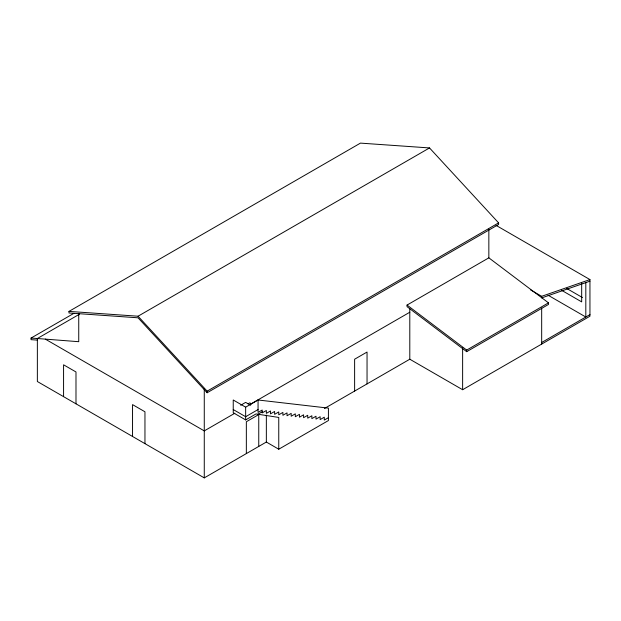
<?xml version="1.0" encoding="UTF-8"?>
<svg xmlns="http://www.w3.org/2000/svg" width="621" height="621" viewBox="0 0 621 621"><rect width="100%" height="100%" fill="white"/><g stroke="black" fill="none" stroke-linecap="round" stroke-linejoin="round"><path stroke-width="0.93" d="M68.985 311.393L360.452 143.117L429.522 147.938L498.601 222.877L498.601 224.468L207.135 392.751L138.056 317.805L68.985 312.984L68.985 311.393L138.056 316.213L429.522 147.938M37.361 340.106L31.05 339.664L31.05 338.072L73.86 313.357M79.333 314.28L37.361 338.515L31.05 338.072M207.135 392.751L207.135 391.152L498.601 222.877M488.843 257.839L548.49 302.854L548.49 304.445L466.689 351.672L407.042 306.658L407.042 305.066L488.843 257.839L488.843 229.172M240.684 405.249L245.652 402.385L250.62 405.249M248.136 403.821L249.789 402.866L251.443 403.821M234.816 413.26L204.27 430.896L45.325 339.128M250.628 404.131L409.798 312.231M278.759 449.216L278.759 417.436L255.999 413.935L245.652 419.905L233.24 412.74L233.24 399.994L245.652 407.166L258.064 399.994L328.416 408.121L328.416 420.541L278.759 449.216L266.347 442.043L204.27 477.883L37.361 381.519L37.361 338.515L78.743 341.697L78.743 313.326M258.064 409.55L245.652 416.722L233.24 409.55M257.956 414.23L262.202 411.785M324.395 408.525L409.798 359.217L462.629 389.724L589.95 316.213L589.95 279.582L496.016 225.353M328.416 417.677L324.278 420.068L324.278 417.196L320.141 419.586L320.141 416.722L316.004 419.113L316.004 416.241L311.866 418.632L311.866 415.767L307.729 418.15L307.729 415.286L303.584 417.677L303.584 414.805L299.446 417.196L299.446 414.331L295.309 416.722L295.309 413.85L291.171 416.241L291.171 413.376L287.034 415.767L287.034 412.895L282.897 415.286L282.897 412.422L278.759 414.805L278.759 411.94L274.622 414.331L274.622 411.467L270.484 413.85L270.484 410.986L266.347 413.376L266.347 410.504L262.202 412.895L262.202 410.031L258.064 412.422L258.064 399.994M466.689 351.672L466.689 350.081L548.49 302.854M541.675 342.497L589.95 314.622M530.396 289.797L541.675 296.302L589.95 279.582M589.95 281.173L541.675 297.901L541.675 296.302M566.515 288.346L582.451 297.552M561.531 290.255L581.675 301.884L581.675 283.044M548.071 295.223L585.813 317.013L585.813 282.609M407.042 305.066L466.689 350.081M138.056 316.213L207.135 391.152M541.675 307.938L541.675 344.088M462.629 347.791L462.629 389.724M409.798 308.653L409.798 359.217M367.042 383.91L367.042 352.053L354.622 359.217L354.622 391.075M266.347 415.084L266.347 442.043M258.755 446.429L258.755 414.572L246.343 421.737L246.343 453.594M245.652 407.166L245.652 419.905M204.27 388.699L204.27 477.883M144.957 443.635L144.957 411.785L132.545 404.613L132.545 436.47M75.987 403.821L75.987 371.963L63.575 364.799L63.575 396.648"/></g></svg>
